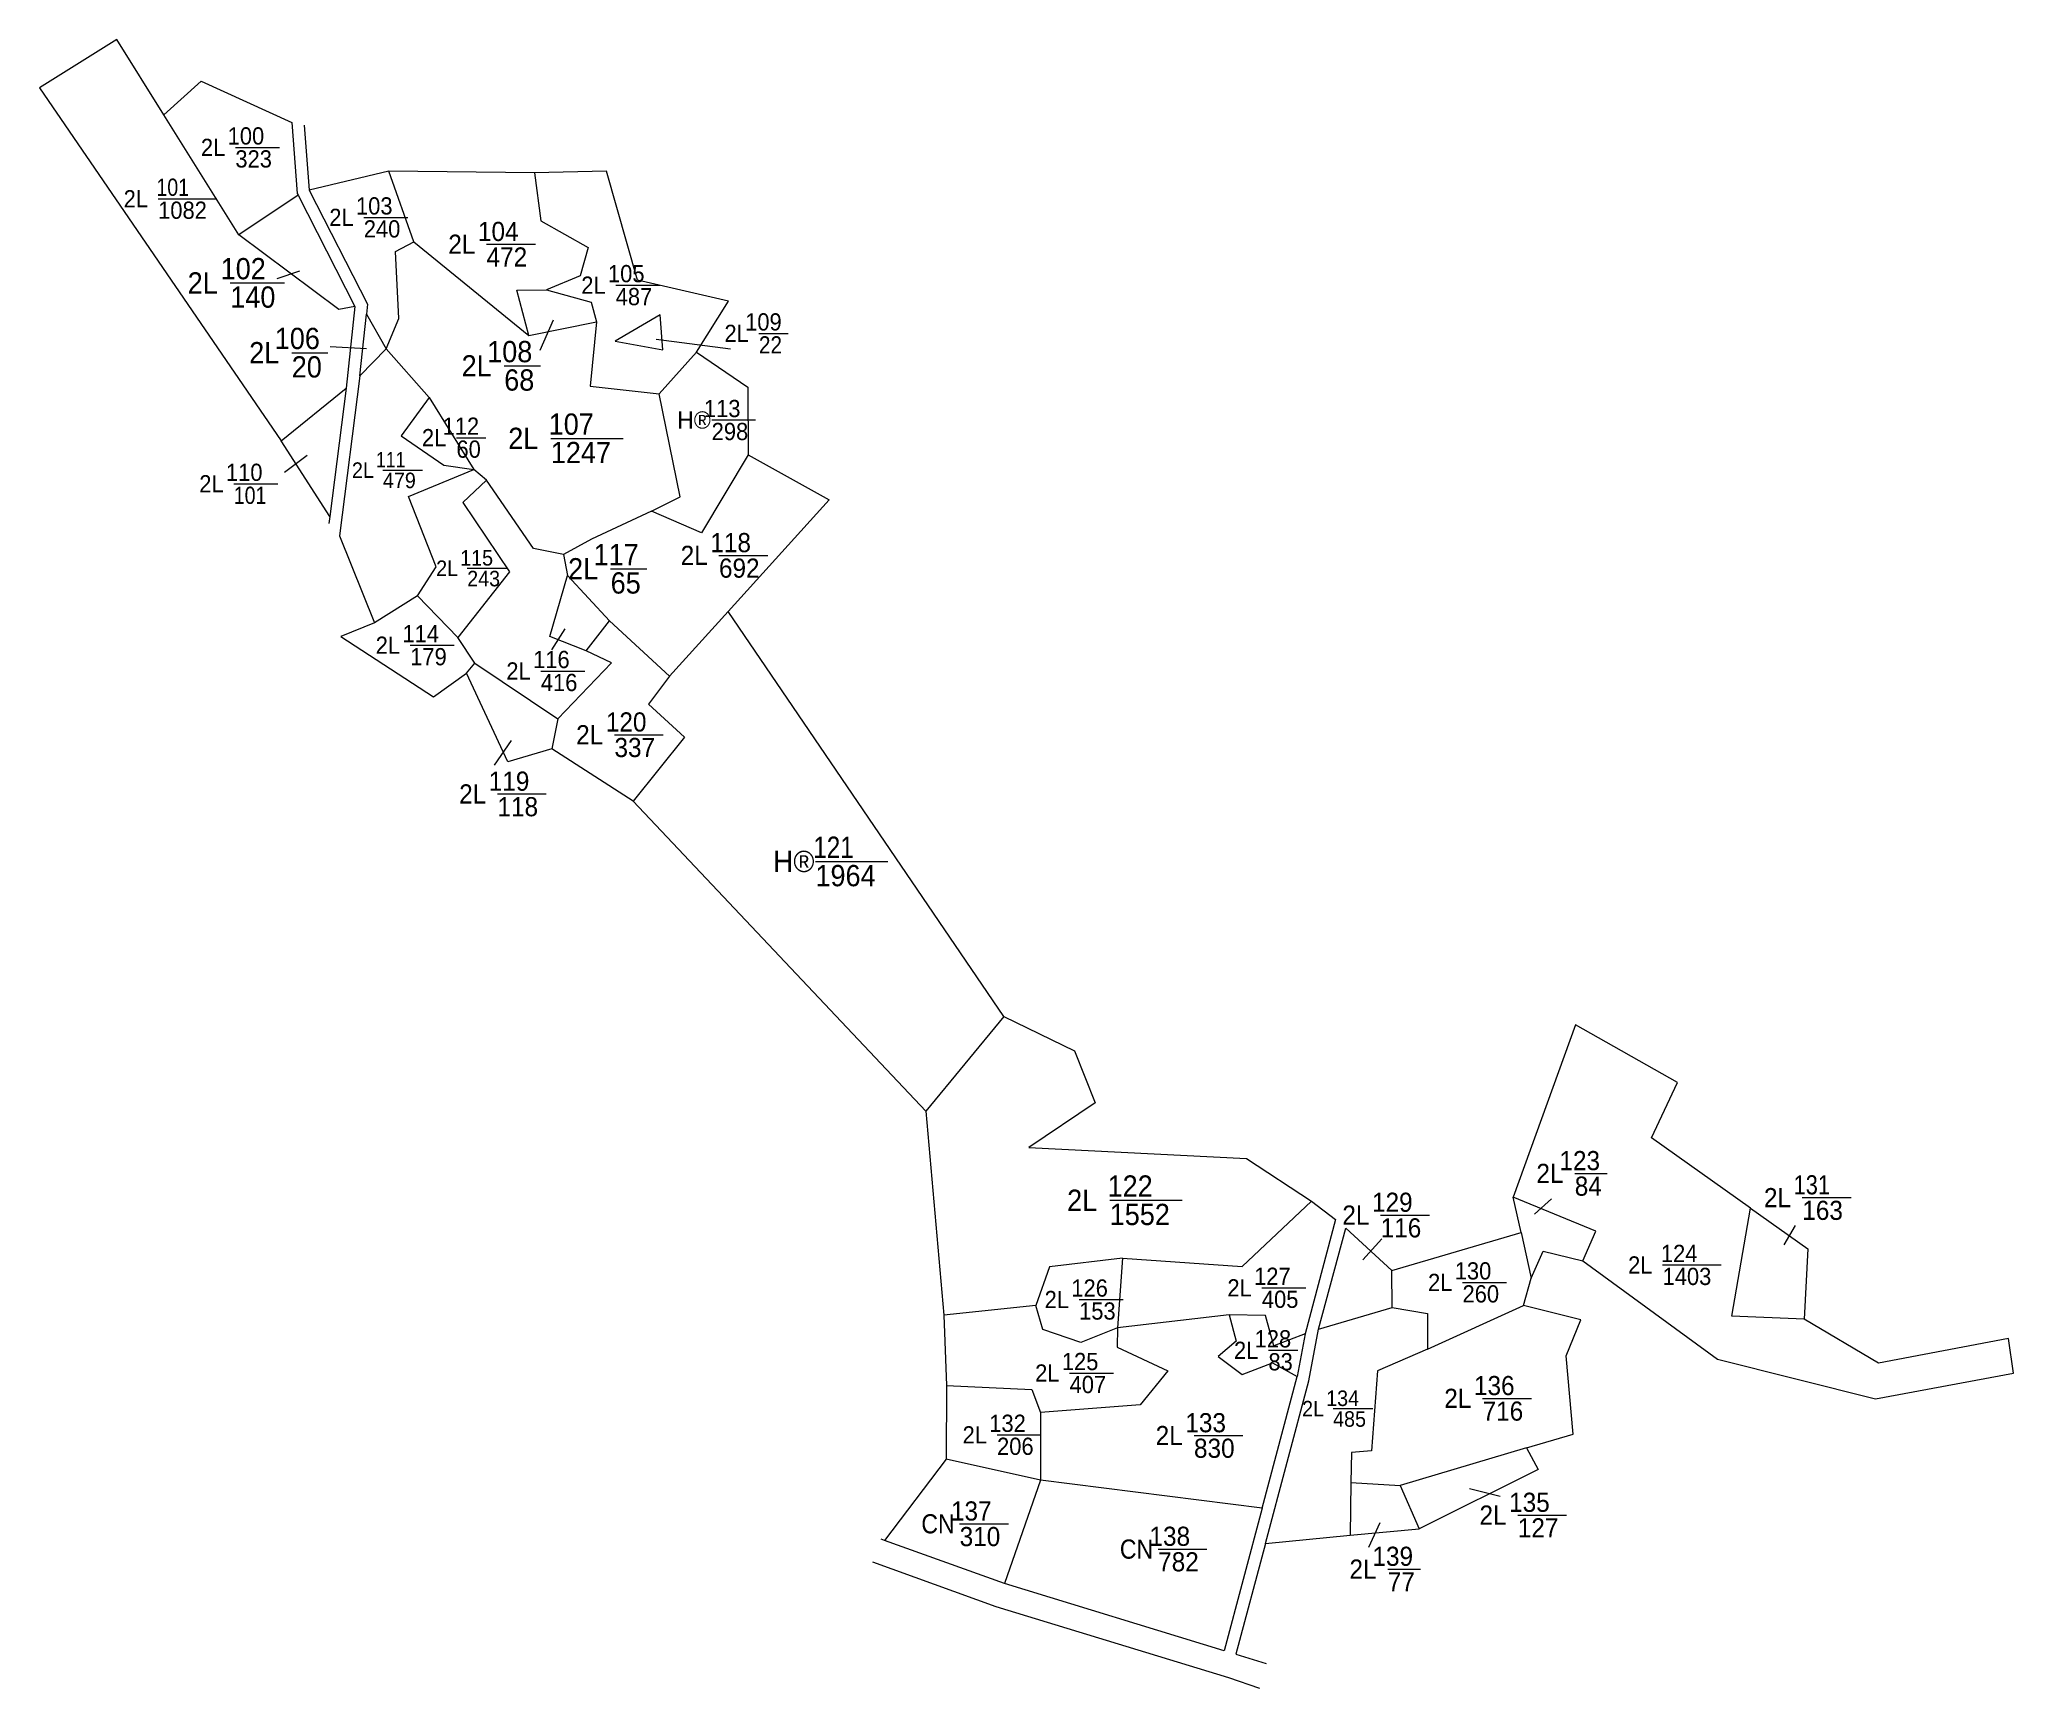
# Model space of a CAD drawing. Header units: metres. Extents: x 9723 to 10048, y 10390 to 10661.
import ezdxf

# ---------------------------------------------------------------- set-up
doc = ezdxf.new("R2010")
doc.units = ezdxf.units.M
doc.header["$LTSCALE"] = 1.3
doc.layers.add('22', color=7, linetype='Continuous', lineweight=13)
doc.layers.add('62', color=7, linetype='Continuous', lineweight=13)

msp = doc.modelspace()

# ---------------------------------------------------------------- linework, layer by layer
at = {"layer": '22'}
for p, q in [((9756.23, 10628.8), (9743.95, 10648.51)), ((9767, 10646.85), (9767.84, 10636.16)), ((9780.91, 10639.27), (9767.84, 10636.16)), ((9785.05, 10627.62), (9780.91, 10639.27)), ((9804.85, 10638.98), (9780.91, 10639.27)), ((9766.02, 10635.31), (9756.23, 10628.8)), ((9766.02, 10635.31), (9775.35, 10617.01)), ((9766.24, 10622.8), (9762.48, 10621.55)), ((9775.35, 10617.01), (9773.89, 10603.56)), ((9776.14, 10605.61), (9777.22, 10615.73)), ((9807.95, 10614.76), (9805.76, 10609.75)), ((9777.22, 10610.06), (9771.26, 10610.38)), ((9780.47, 10610.02), (9787.54, 10602.06)), ((9824.88, 10611.63), (9837.11, 10610.06)), ((9825.35, 10602.62), (9831.52, 10609.52)), ((9763.21, 10594.93), (9773.89, 10603.56)), ((9787.54, 10602.06), (9794.91, 10590.21)), ((9771.21, 10582.49), (9763.21, 10594.93)), ((9767.5, 10592.52), (9763.74, 10589.7)), ((9796.99, 10588.45), (9794.91, 10590.21)), ((9813.35, 10560.35), (9817.2, 10565.29)), ((9836.69, 10566.83), (9827.05, 10556.19)), ((9882.05, 10500.21), (9836.69, 10566.83)), ((9795.06, 10558.34), (9792.24, 10562.58)), ((9809.83, 10564), (9807.64, 10560.55)), ((9801.05, 10545.62), (9798.23, 10541.55)), ((9821.09, 10535.67), (9807.72, 10544.28)), ((9869.21, 10484.63), (9821.09, 10535.67)), ((9969.26, 10467.71), (9972.08, 10470.22)), ((9967.07, 10464.68), (9968.75, 10457.21)), ((10010.34, 10462.69), (10012.22, 10465.83)), ((9941.04, 10460.19), (9944.17, 10463.63)), ((9901.55, 10460.49), (9900.72, 10449.04)), ((9967.45, 10452.71), (9968.75, 10457.21)), ((9919.08, 10451.17), (9900.72, 10449.04)), ((9951.7, 10445.52), (9967.45, 10452.71)), ((9931.56, 10448.04), (9930.27, 10441.02)), ((9872.61, 10439.53), (9872.53, 10427.44)), ((9924.52, 10419.38), (9930.27, 10441.02)), ((9967.96, 10429.26), (9947.17, 10423.06)), ((9872.53, 10427.44), (9862.43, 10414.05)), ((9888.06, 10423.94), (9882.12, 10406.94)), ((9924.52, 10419.38), (9888.06, 10423.94)), ((9939.11, 10423.6), (9938.99, 10414.89)), ((9958.6, 10422.59), (9963.62, 10421.33)), ((9943.86, 10416.95), (9941.98, 10412.87))]:
    msp.add_line(p, q, dxfattribs=at)
for points in [[(9743.95, 10648.51), (9736.21, 10660.93), (9723.48, 10653), (9763.21, 10594.93)], [(9743.95, 10648.51), (9750.04, 10654.08), (9764.95, 10647.26), (9765.87, 10635.6), (9766.02, 10635.31)], [(9831.52, 10609.52), (9836.77, 10617.87), (9821.8, 10621.34), (9816.7, 10639.26), (9804.85, 10638.98)], [(9767.84, 10636.16), (9777.4, 10617.4), (9777.22, 10615.73)], [(9804.85, 10638.98), (9805.91, 10631.08), (9813.7, 10626.72), (9812.39, 10622.06), (9806.84, 10619.74)], [(9775.35, 10617.01), (9772.7, 10616.5), (9756.23, 10628.8)], [(9780.47, 10610.02), (9782.58, 10615.06), (9782.01, 10626.03), (9785.05, 10627.62)], [(9785.05, 10627.62), (9803.92, 10612.22), (9815.06, 10614.51)], [(9803.92, 10612.22), (9801.98, 10619.71), (9806.84, 10619.74)], [(9806.84, 10619.74), (9814.2, 10617.71), (9815.06, 10614.51)], [(9777.22, 10615.73), (9780.47, 10610.02), (9776.14, 10605.61)], [(9815.06, 10614.51), (9814, 10603.91), (9825.35, 10602.62)], [(9831.52, 10609.52), (9839.94, 10603.76), (9839.98, 10592.61)], [(9773.89, 10603.56), (9771.21, 10582.49), (9771.06, 10581.29)], [(9776.14, 10605.61), (9772.83, 10579.27), (9778.58, 10564.99)], [(9787.54, 10602.06), (9782.94, 10595.76), (9789.94, 10590.92), (9794.91, 10590.21)], [(9824.11, 10583.33), (9828.8, 10585.72), (9825.35, 10602.62)], [(9839.98, 10592.61), (9832.3, 10579.8), (9824.11, 10583.33)], [(9839.98, 10592.61), (9853.33, 10585.19), (9836.69, 10566.83)], [(9785.61, 10569.43), (9788.68, 10574.18), (9784.15, 10585.76), (9794.91, 10590.21)], [(9796.99, 10588.45), (9793.11, 10584.78), (9800.74, 10573.39), (9792.24, 10562.58)], [(9809.62, 10576.19), (9804.7, 10577.23), (9796.99, 10588.45)], [(9824.11, 10583.33), (9814.24, 10578.76), (9809.62, 10576.19)], [(9809.62, 10576.19), (9810.28, 10572.74), (9817.2, 10565.29), (9827.05, 10556.19)], [(9813.35, 10560.35), (9807.41, 10562.73), (9810.28, 10572.74)], [(9792.24, 10562.58), (9785.61, 10569.43), (9778.58, 10564.99)], [(9778.58, 10564.99), (9773.01, 10562.74), (9788.25, 10552.81), (9793.68, 10556.69)], [(9793.68, 10556.69), (9795.06, 10558.34), (9808.71, 10549.18), (9807.72, 10544.28)], [(9808.71, 10549.18), (9817.51, 10558.4), (9813.35, 10560.35)], [(9807.72, 10544.28), (9800.48, 10542.12), (9793.68, 10556.69)], [(9827.05, 10556.19), (9823.59, 10551.59), (9829.51, 10546.18), (9821.09, 10535.67)], [(9882.05, 10500.21), (9869.21, 10484.63), (9872.15, 10451.09)], [(9882.05, 10500.21), (9893.66, 10494.57), (9897.03, 10486.02), (9886.12, 10478.66), (9921.91, 10476.86), (9932.63, 10469.87)], [(10004.81, 10468.69), (9988.5, 10480.25), (9992.81, 10489.35), (9976.01, 10498.83), (9965.78, 10470.53)], [(9945.85, 10458.45), (9967.07, 10464.68), (9965.78, 10470.53)], [(9977.22, 10460.05), (9979.35, 10464.91), (9965.78, 10470.53)], [(9901.55, 10460.49), (9921.2, 10459.1), (9932.63, 10469.87)], [(9932.63, 10469.87), (9936.56, 10466.84), (9931.56, 10448.04)], [(10013.64, 10450.43), (10001.72, 10450.91), (10004.81, 10468.69)], [(10004.81, 10468.69), (10014.21, 10462.03), (10013.64, 10450.43)], [(9933.78, 10448.79), (9938.26, 10465.41), (9945.85, 10458.45)], [(9968.75, 10457.21), (9970.73, 10461.64), (9977.22, 10460.05)], [(9901.55, 10460.49), (9889.52, 10459.05), (9887.3, 10452.69)], [(9933.78, 10448.79), (9945.88, 10452.34), (9945.85, 10458.45)], [(9977.22, 10460.05), (9999.38, 10443.84), (10025.33, 10437.36), (10048.04, 10441.57), (10047.21, 10447.29), (10025.86, 10443.19), (10013.64, 10450.43)], [(9887.3, 10452.69), (9872.15, 10451.09), (9872.61, 10439.53)], [(9900.72, 10449.04), (9894.71, 10446.59), (9888.47, 10448.74), (9887.3, 10452.69)], [(9919.08, 10451.17), (9920.21, 10446.85), (9917.29, 10444.31), (9921.2, 10441.36), (9926.23, 10443.28), (9930.27, 10441.02)], [(9931.56, 10448.04), (9926.4, 10446.08), (9925.08, 10451.06), (9919.08, 10451.17)], [(9945.88, 10452.34), (9951.71, 10451.39), (9951.7, 10445.52)], [(9967.96, 10429.26), (9975.62, 10431.54), (9974.48, 10444.4), (9976.92, 10450.34), (9967.45, 10452.71)], [(9900.72, 10449.04), (9900.66, 10445.84), (9908.97, 10441.94), (9904.44, 10436.38), (9888.04, 10435.07)], [(9925.05, 10413.56), (9932.18, 10440.31), (9933.78, 10448.79)], [(9951.7, 10445.52), (9943.49, 10441.97), (9942.5, 10428.79), (9939.18, 10428.53), (9939.11, 10423.6)], [(9872.61, 10439.53), (9886.61, 10438.85), (9888.04, 10435.07)], [(9888.04, 10435.07), (9888.06, 10423.94), (9872.53, 10427.44)], [(9967.96, 10429.26), (9969.9, 10425.73), (9950.34, 10415.98)], [(9939.11, 10423.6), (9947.17, 10423.06), (9950.34, 10415.98)], [(9924.52, 10419.38), (9918.24, 10395.9), (9882.12, 10406.94)], [(9925.05, 10413.56), (9938.99, 10414.89), (9950.34, 10415.98)], [(9882.12, 10406.94), (9862.43, 10414.05), (9861.84, 10414.26)], [(9925.05, 10413.56), (9920.16, 10395.32), (9925.19, 10393.8)], [(9924.11, 10389.69), (9919.05, 10391.46), (9880.79, 10403.15), (9860.48, 10410.49)]]:
    msp.add_lwpolyline(points, dxfattribs=at)
msp.add_lwpolyline([(9825.97, 10609.87), (9825.55, 10615.66), (9818.11, 10611.33)], close=True, dxfattribs=at)
at = {"layer": '62'}
for p, q in [((9755.69, 10643.17), (9762.92, 10643.17)), ((9742.99, 10634.73), (9752.62, 10634.73)), ((9776.8, 10631.67), (9784.03, 10631.67)), ((9796.99, 10627.25), (9805.02, 10627.25)), ((9754.85, 10620.89), (9763.77, 10620.89)), ((9818.22, 10620.52), (9825.45, 10620.52)), ((9841.77, 10612.58), (9846.58, 10612.58)), ((9764.96, 10609.41), (9770.91, 10609.41)), ((9799.89, 10607.25), (9805.84, 10607.25)), ((9834, 10598.34), (9841.22, 10598.34)), ((9792.03, 10595.43), (9796.85, 10595.43)), ((9807.55, 10595.32), (9819.45, 10595.32)), ((9755.42, 10587.85), (9762.65, 10587.85)), ((9779.95, 10590.1), (9786.46, 10590.1)), ((9835.2, 10576.07), (9843.23, 10576.07)), ((9793.8, 10573.96), (9800.3, 10573.96)), ((9817.39, 10573.87), (9823.34, 10573.87)), ((9784.43, 10561.29), (9791.65, 10561.29)), ((9805.91, 10557.05), (9813.14, 10557.05)), ((9818.02, 10546.57), (9826.05, 10546.57)), ((9798.78, 10536.83), (9806.8, 10536.83)), ((9851.06, 10525.73), (9862.96, 10525.73)), ((9975.9, 10474.42), (9981.25, 10474.42)), ((10013.31, 10470.44), (10021.34, 10470.44)), ((9899.44, 10470), (9911.34, 10470)), ((9943.99, 10467.57), (9952.02, 10467.57)), ((9990.34, 10459.36), (9999.99, 10459.36)), ((9924.46, 10455.61), (9931.68, 10455.61)), ((9957.45, 10456.49), (9964.68, 10456.49)), ((9894.41, 10453.67), (9901.64, 10453.67)), ((9925.54, 10445.32), (9930.36, 10445.32)), ((9892.85, 10441.58), (9900.08, 10441.58)), ((9936.17, 10435.74), (9942.68, 10435.74)), ((9960.75, 10437.42), (9968.78, 10437.42)), ((9880.92, 10431.42), (9888.15, 10431.42)), ((9913.3, 10431.31), (9921.33, 10431.31)), ((9874.77, 10416.78), (9882.8, 10416.78)), ((9966.54, 10418.22), (9974.56, 10418.22)), ((9907.41, 10412.63), (9915.43, 10412.63)), ((9945.16, 10409.34), (9950.52, 10409.34))]:
    msp.add_line(p, q, dxfattribs=at)

# ---------------------------------------------------------------- texts
for s, height, width, p in [('100', 2.835, 0.95, (9754.42, 10643.65)), ('2L', 2.835, 0.95, (9750.02, 10641.76)), ('323', 2.835, 0.95, (9755.69, 10639.87)), ('2L', 2.835, 0.95, (9737.32, 10633.31)), ('101', 2.835, 0.85, (9742.7, 10635.21)), ('1082', 2.835, 0.95, (9742.99, 10631.43)), ('2L', 2.835, 0.95, (9771.13, 10630.25)), ('103', 2.835, 0.95, (9775.52, 10632.14)), ('240', 2.835, 0.95, (9776.8, 10628.36)), ('104', 3.15, 0.95, (9795.57, 10627.78)), ('2L', 3.15, 0.95, (9790.69, 10625.68)), ('472', 3.15, 0.95, (9796.99, 10623.58)), ('102', 3.5, 0.95, (9753.27, 10621.48)), ('105', 2.835, 0.95, (9816.95, 10621)), ('2L', 3.5, 0.95, (9747.85, 10619.14)), ('140', 3.5, 0.95, (9754.85, 10616.81)), ('2L', 2.835, 0.95, (9812.56, 10619.1)), ('487', 2.835, 0.95, (9818.22, 10617.22)), ('106', 3.5, 0.95, (9762.16, 10610)), ('2L', 2.835, 0.95, (9836.1, 10611.17)), ('109', 2.835, 0.95, (9839.5, 10613.06)), ('2L', 3.5, 0.95, (9757.96, 10607.66)), ('108', 3.5, 0.95, (9797.09, 10607.84)), ('22', 2.835, 0.9, (9841.77, 10609.28)), ('20', 3.5, 0.95, (9764.96, 10605.33)), ('2L', 3.5, 0.95, (9792.89, 10605.5)), ('68', 3.5, 0.95, (9799.89, 10603.17)), ('113', 2.835, 0.95, (9832.73, 10598.81)), ('2L', 2.835, 0.95, (9786.36, 10594.02)), ('112', 2.835, 0.95, (9789.76, 10595.91)), ('2L', 3.5, 0.95, (9800.55, 10593.57)), ('107', 3.5, 0.95, (9807.2, 10595.91)), ('298', 2.835, 0.95, (9834, 10595.03)), ('60', 2.835, 0.95, (9792.03, 10592.13)), ('1247', 3.5, 0.95, (9807.55, 10591.24)), ('110', 2.835, 0.95, (9754.14, 10588.32)), ('2L', 2.551, 0.95, (9774.85, 10588.82)), ('111', 2.551, 0.85, (9778.81, 10590.53)), ('2L', 2.835, 0.95, (9749.75, 10586.43)), ('101', 2.835, 0.85, (9755.42, 10584.54)), ('479', 2.551, 0.95, (9779.95, 10587.13)), ('117', 3.5, 0.95, (9814.59, 10574.46)), ('2L', 3.15, 0.95, (9828.9, 10574.5)), ('118', 3.15, 0.95, (9833.78, 10576.6)), ('2L', 2.551, 0.95, (9788.7, 10572.68)), ('115', 2.551, 0.95, (9792.65, 10574.39)), ('2L', 3.5, 0.95, (9810.39, 10572.12)), ('692', 3.15, 0.95, (9835.2, 10572.4)), ('243', 2.551, 0.95, (9793.8, 10570.98)), ('65', 3.5, 0.95, (9817.39, 10569.79)), ('114', 2.835, 0.95, (9783.15, 10561.77)), ('2L', 2.835, 0.95, (9778.76, 10559.88)), ('179', 2.835, 0.95, (9784.43, 10557.99)), ('2L', 2.835, 0.95, (9800.24, 10555.64)), ('116', 2.835, 0.95, (9804.64, 10557.53)), ('416', 2.835, 0.95, (9805.91, 10553.75)), ('120', 3.15, 0.95, (9816.6, 10547.1)), ('2L', 3.15, 0.95, (9811.72, 10545)), ('337', 3.15, 0.95, (9818.02, 10542.9)), ('119', 3.15, 0.95, (9797.35, 10537.36)), ('2L', 3.15, 0.95, (9792.48, 10535.26)), ('118', 3.15, 0.95, (9798.78, 10533.16)), ('121', 3.5, 0.85, (9850.71, 10526.32)), ('1964', 3.5, 0.95, (9851.06, 10521.65)), ('123', 3.15, 0.95, (9973.38, 10474.95)), ('122', 3.5, 0.95, (9899.09, 10470.59)), ('2L', 3.15, 0.95, (9969.6, 10472.85)), ('84', 3.15, 0.95, (9975.9, 10470.75)), ('131', 3.15, 0.85, (10011.89, 10470.97)), ('2L', 3.5, 0.95, (9892.44, 10468.25)), ('129', 3.15, 0.95, (9942.57, 10468.1)), ('2L', 3.15, 0.95, (10007.01, 10468.86)), ('1552', 3.5, 0.95, (9899.44, 10465.92)), ('2L', 3.15, 0.95, (9937.69, 10465.99)), ('116', 3.15, 0.95, (9943.99, 10463.89)), ('163', 3.15, 0.95, (10013.31, 10466.77)), ('2L', 2.835, 0.95, (9984.67, 10457.94)), ('124', 2.835, 0.95, (9990.06, 10459.84)), ('127', 2.835, 0.95, (9923.18, 10456.08)), ('2L', 2.835, 0.95, (9951.78, 10455.07)), ('130', 2.835, 0.95, (9956.17, 10456.97)), ('1403', 2.835, 0.95, (9990.34, 10456.06)), ('2L', 2.835, 0.95, (9888.74, 10452.26)), ('126', 2.835, 0.95, (9893.13, 10454.15)), ('2L', 2.835, 0.95, (9918.79, 10454.18)), ('405', 2.835, 0.95, (9924.46, 10452.3)), ('260', 2.835, 0.95, (9957.45, 10453.19)), ('153', 2.835, 0.95, (9894.41, 10450.37)), ('128', 2.835, 0.95, (9923.27, 10445.8)), ('125', 2.835, 0.95, (9891.57, 10442.06)), ('2L', 2.835, 0.95, (9919.87, 10443.9)), ('83', 2.835, 0.95, (9925.54, 10442.02)), ('2L', 2.835, 0.95, (9887.18, 10440.17)), ('407', 2.835, 0.95, (9892.85, 10438.28)), ('136', 3.15, 0.95, (9959.33, 10437.95)), ('134', 2.551, 0.95, (9935.03, 10436.16)), ('2L', 3.15, 0.95, (9954.45, 10435.85)), ('132', 2.835, 0.95, (9879.64, 10431.9)), ('133', 3.15, 0.95, (9911.88, 10431.84)), ('2L', 2.551, 0.95, (9931.07, 10434.45)), ('485', 2.551, 0.95, (9936.17, 10432.75)), ('716', 3.15, 0.95, (9960.75, 10433.75)), ('2L', 2.835, 0.95, (9875.25, 10430)), ('2L', 3.15, 0.95, (9907, 10429.73)), ('206', 2.835, 0.95, (9880.92, 10428.12)), ('830', 3.15, 0.95, (9913.3, 10427.64)), ('135', 3.15, 0.95, (9965.11, 10418.75)), ('CN', 3.15, 0.9, (9868.47, 10415.21)), ('137', 3.15, 0.95, (9873.34, 10417.32)), ('2L', 3.15, 0.95, (9960.24, 10416.65)), ('310', 3.15, 0.95, (9874.77, 10413.11)), ('138', 3.15, 0.95, (9905.98, 10413.16)), ('127', 3.15, 0.95, (9966.54, 10414.55)), ('CN', 3.15, 0.9, (9901.11, 10411.05)), ('782', 3.15, 0.95, (9907.41, 10408.96)), ('139', 3.15, 0.95, (9942.64, 10409.87)), ('2L', 3.15, 0.95, (9938.86, 10407.76)), ('77', 3.15, 0.95, (9945.16, 10405.66))]:
    msp.add_text(s, height=height, dxfattribs=dict(at, width=width)).set_placement(p)
for height, p in [(2.835, (9828.33, 10596.92)), (3.5, (9844.06, 10523.98))]:
    msp.add_text('H®', height=height, dxfattribs=at).set_placement(p)

doc.saveas('drawing.dxf')
